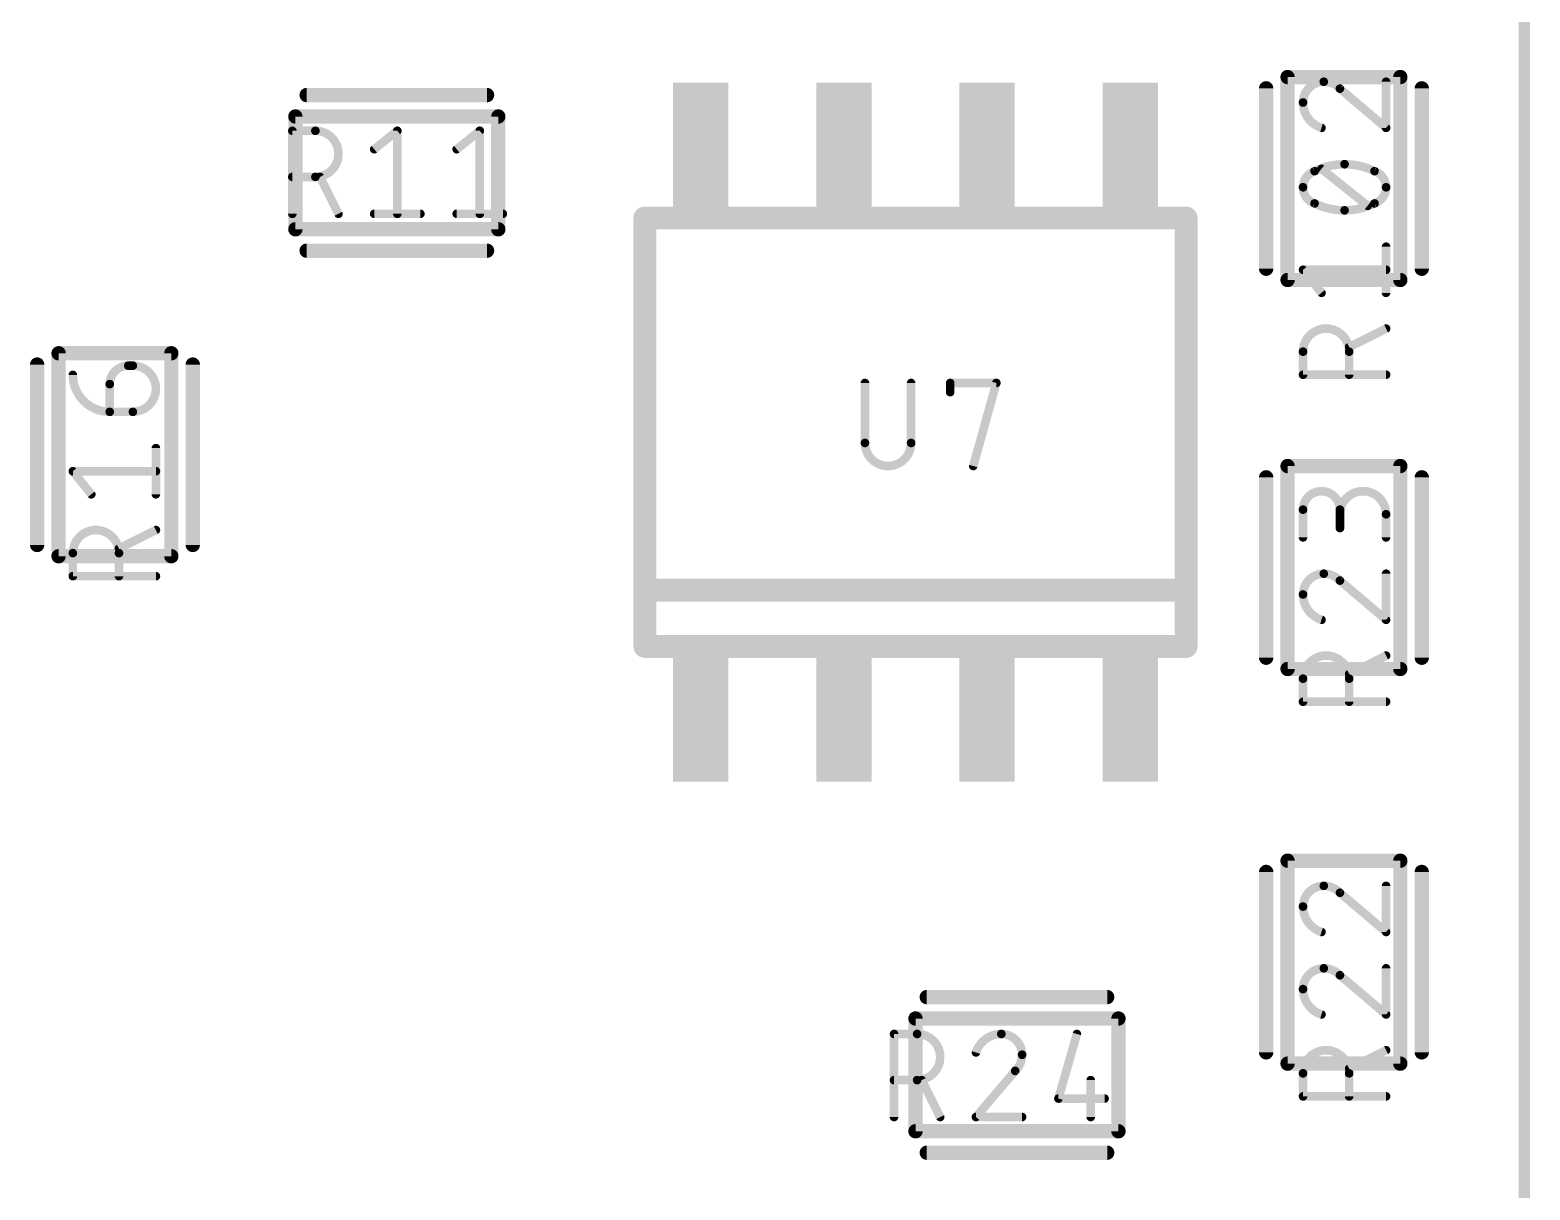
# Model space of a CAD drawing. Extents: x 0 to 107, y -11 to 54.
# Drawn here: x 93.25 to 106.55, y 8.48 to 18.77 of the extents above; entities that cross this region are included whole.
import ezdxf

# ---------------------------------------------------------------- set-up
doc = ezdxf.new("R2010")
doc.units = 0
for name, color, linetype in [('117', 253, 'CONTINUOUS'), ('21', 253, 'CONTINUOUS'), ('51', 253, 'CONTINUOUS')]:
    doc.layers.add(name, color=color, linetype=linetype)

# ---------------------------------------------------------------- blocks, each defined once
blk = doc.blocks.new('RECT')
blk.add_solid([(-0.5, -0.5), (0.5, -0.5), (-0.5, 0.5), (0.5, 0.5)])

msp = doc.modelspace()

# ---------------------------------------------------------------- linework, layer by layer
at = {"layer": '117'}
for points, const_width in [([(106.5, -9), (106.5, 52.5)], 0.1), ([(104.8643, 18.247), (105.2736, 17.8992)], 0.0762), ([(105.2736, 17.8992), (105.2736, 18.3084)], 0.0762), ([(95.5731, 17.137), (95.5731, 17.8736)], 0.0762), ([(95.5731, 17.8736), (95.7777, 17.8736)], 0.0762), ([(96.2995, 17.7099), (96.5041, 17.8736)], 0.0762), ([(96.5041, 17.8736), (96.5041, 17.137)], 0.0762), ([(97.0311, 17.7099), (97.2357, 17.8736)], 0.0762), ([(97.2357, 17.8736), (97.2357, 17.137)], 0.0762), ([(105.1099, 17.2086), (104.7006, 17.5359)], 0.0762), ([(95.7777, 17.4643), (95.5731, 17.4643)], 0.0762), ([(95.9824, 17.137), (95.8187, 17.4643)], 0.0762), ([(96.2995, 17.137), (96.7088, 17.137)], 0.0762), ([(97.0311, 17.137), (97.4403, 17.137)], 0.0762), ([(105.2736, 16.4361), (105.2736, 16.8453)], 0.0762), ([(104.7006, 16.4361), (104.537, 16.6407)], 0.0762), ([(104.537, 16.6407), (105.2736, 16.6407)], 0.0762), ([(105.2736, 16.1189), (104.9462, 15.9553)], 0.0762), ([(104.537, 15.7097), (104.537, 15.9143)], 0.0762), ([(104.9462, 15.9143), (104.9462, 15.7097)], 0.0762), ([(94.1175, 15.7903), (94.1584, 15.7903)], 0.0762), ([(105.2736, 15.7097), (104.537, 15.7097)], 0.0762), ([(93.9538, 15.3811), (93.9538, 15.6266)], 0.0762), ([(100.6518, 15.6369), (100.6518, 15.1049)], 0.0762), ([(101.061, 15.1049), (101.061, 15.6369)], 0.0762), ([(101.4077, 15.5551), (101.4077, 15.6369)], 0.0762), ([(101.4077, 15.6369), (101.8169, 15.6369)], 0.0762), ([(101.8169, 15.6369), (101.6123, 14.9003)], 0.0762), ([(94.1584, 15.3811), (93.9538, 15.3811)], 0.0762), ([(94.363, 14.6495), (94.363, 15.0588)], 0.0762), ([(93.7901, 14.6495), (93.6264, 14.8541)], 0.0762), ([(93.6264, 14.8541), (94.363, 14.8541)], 0.0762), ([(104.537, 14.2676), (104.537, 14.5132)], 0.0762), ([(104.8643, 14.5132), (104.8643, 14.3495)], 0.0762), ([(105.2736, 14.2676), (105.2736, 14.4723)], 0.0762), ([(94.363, 14.3324), (94.0357, 14.1687)], 0.0762), ([(93.6264, 13.9231), (93.6264, 14.1277)], 0.0762), ([(94.0357, 14.1277), (94.0357, 13.9231)], 0.0762), ([(105.2736, 13.5361), (105.2736, 13.9453)], 0.0762), ([(94.363, 13.9231), (93.6264, 13.9231)], 0.0762), ([(104.8643, 13.884), (105.2736, 13.5361)], 0.0762), ([(105.2736, 13.2189), (104.9462, 13.0553)], 0.0762), ([(104.537, 12.8097), (104.537, 13.0143)], 0.0762), ([(104.9462, 13.0143), (104.9462, 12.8097)], 0.0762), ([(105.2736, 12.8097), (104.537, 12.8097)], 0.0762), ([(105.2736, 10.7676), (105.2736, 11.1769)], 0.0762), ([(104.8643, 11.1155), (105.2736, 10.7676)], 0.0762), ([(104.8643, 10.384), (105.2736, 10.0361)], 0.0762), ([(105.2736, 10.0361), (105.2736, 10.4453)], 0.0762), ([(100.9097, 9.1264), (100.9097, 9.863)], 0.0762), ([(100.9097, 9.863), (101.1143, 9.863)], 0.0762), ([(102.5313, 9.863), (102.3676, 9.2901)], 0.0762), ([(105.2736, 9.7189), (104.9462, 9.5553)], 0.0762), ([(101.1143, 9.4538), (100.9097, 9.4538)], 0.0762), ([(101.3189, 9.1264), (101.1553, 9.4538)], 0.0762), ([(101.984, 9.5357), (101.6361, 9.1264)], 0.0762), ([(102.6541, 9.4538), (102.6541, 9.1264)], 0.0762), ([(104.537, 9.3097), (104.537, 9.5143)], 0.0762), ([(104.9462, 9.5143), (104.9462, 9.3097)], 0.0762), ([(102.3676, 9.2901), (102.7769, 9.2901)], 0.0762), ([(105.2736, 9.3097), (104.537, 9.3097)], 0.0762), ([(101.6361, 9.1264), (102.0453, 9.1264)], 0.0762)]:
    msp.add_lwpolyline(points, dxfattribs=dict(at, const_width=const_width))
for points, const_width in [([(104.7211, 18.3084, 0.4142), (104.537, 18.1242)], 0.0762), ([(104.8643, 18.247, 0.2053), (104.7211, 18.3084)], 0.0762), ([(104.7211, 18.3274, 1), (104.7211, 18.2893)], 0.0381), ([(104.7211, 18.2893, 1), (104.7211, 18.3274)], 0.0381), ([(104.8767, 18.2615, 1), (104.852, 18.2325)], 0.0381), ([(104.8505, 18.2339, 1), (104.8781, 18.2601)], 0.0381), ([(105.2926, 18.3084, 1), (105.2545, 18.3084)], 0.0381), ([(104.537, 18.1242, 0.3252), (104.7006, 17.8992)], 0.0762), ([(104.556, 18.1242, 1), (104.5179, 18.1242)], 0.0381), ([(104.5179, 18.1242, 1), (104.556, 18.1242)], 0.0381), ([(95.5731, 17.8926, 1), (95.5731, 17.8545)], 0.0381), ([(95.5922, 17.8736, 1), (95.5541, 17.8736)], 0.0381), ([(95.7777, 17.4643, 1), (95.7777, 17.8736)], 0.0762), ([(95.7777, 17.8926, 1), (95.7777, 17.8545)], 0.0381), ([(95.7777, 17.8545, 1), (95.7777, 17.8926)], 0.0381), ([(96.5232, 17.8736, 1), (96.4851, 17.8736)], 0.0381), ([(96.516, 17.8587, 1), (96.4922, 17.8884)], 0.0381), ([(97.2547, 17.8736, 1), (97.2166, 17.8736)], 0.0381), ([(97.2476, 17.8587, 1), (97.2238, 17.8884)], 0.0381), ([(104.6948, 17.881, 1), (104.7065, 17.9173)], 0.0381), ([(105.2545, 17.8992, 1), (105.2926, 17.8992)], 0.0381), ([(105.2612, 17.8847, 1), (105.2859, 17.9137)], 0.0381), ([(96.2876, 17.7247, 1), (96.3114, 17.695)], 0.0381), ([(97.0192, 17.7247, 1), (97.043, 17.695)], 0.0381), ([(104.9053, 17.5769, 0.1139), (104.6393, 17.5155)], 0.0762), ([(104.7125, 17.5508, 1), (104.6887, 17.5211)], 0.0381), ([(105.1713, 17.5155, 0.1139), (104.9053, 17.5769)], 0.0762), ([(104.9053, 17.5959, 1), (104.9053, 17.5578)], 0.0381), ([(104.9053, 17.5578, 1), (104.9053, 17.5959)], 0.0381), ([(95.5731, 17.4834, 1), (95.5731, 17.4453)], 0.0381), ([(95.7777, 17.4834, 1), (95.7777, 17.4453)], 0.0381), ([(95.7777, 17.4453, 1), (95.7777, 17.4834)], 0.0381), ([(95.8357, 17.4729, 1), (95.8016, 17.4558)], 0.0381), ([(104.6393, 17.5155, 0.3205), (104.537, 17.3723)], 0.0762), ([(104.6309, 17.5326, 1), (104.6476, 17.4984)], 0.0381), ([(104.6454, 17.4975, 1), (104.6331, 17.5335)], 0.0381), ([(105.2736, 17.3723, 0.3205), (105.1713, 17.5155)], 0.0762), ([(105.1774, 17.5335, 1), (105.1651, 17.4975)], 0.0381), ([(105.1629, 17.4984, 1), (105.1796, 17.5326)], 0.0381), ([(104.537, 17.3723, 0.3205), (104.6393, 17.229)], 0.0762), ([(104.556, 17.3723, 1), (104.5179, 17.3723)], 0.0381), ([(104.5179, 17.3723, 1), (104.556, 17.3723)], 0.0381), ([(105.1713, 17.229, 0.3204), (105.2736, 17.3723)], 0.0762), ([(105.2926, 17.3723, 1), (105.2545, 17.3723)], 0.0381), ([(105.2545, 17.3723, 1), (105.2926, 17.3723)], 0.0381), ([(95.9653, 17.1284, 1), (95.9994, 17.1455)], 0.0381), ([(96.2995, 17.156, 1), (96.2995, 17.1179)], 0.0381), ([(96.7088, 17.1179, 1), (96.7088, 17.156)], 0.0381), ([(97.0311, 17.156, 1), (97.0311, 17.1179)], 0.0381), ([(97.4403, 17.1179, 1), (97.4403, 17.156)], 0.0381), ([(104.6393, 17.229, 0.1139), (104.9053, 17.1676)], 0.0762), ([(104.6476, 17.2461, 1), (104.6309, 17.2119)], 0.0381), ([(104.6331, 17.211, 1), (104.6454, 17.247)], 0.0381), ([(104.9053, 17.1676, 0.1139), (105.1713, 17.229)], 0.0762), ([(104.9053, 17.1867, 1), (104.9053, 17.1486)], 0.0381), ([(104.9053, 17.1486, 1), (104.9053, 17.1867)], 0.0381), ([(105.098, 17.1937, 1), (105.1218, 17.2234)], 0.0381), ([(105.1651, 17.247, 1), (105.1774, 17.211)], 0.0381), ([(105.1796, 17.2119, 1), (105.1629, 17.2461)], 0.0381), ([(95.5541, 17.137, 1), (95.5922, 17.137)], 0.0381), ([(96.4851, 17.137, 1), (96.5232, 17.137)], 0.0381), ([(97.2166, 17.137, 1), (97.2547, 17.137)], 0.0381), ([(105.2926, 16.8453, 1), (105.2545, 16.8453)], 0.0381), ([(104.537, 16.6598, 1), (104.537, 16.6217)], 0.0381), ([(104.5518, 16.6526, 1), (104.5221, 16.6288)], 0.0381), ([(105.2736, 16.6217, 1), (105.2736, 16.6598)], 0.0381), ([(104.6858, 16.4242, 1), (104.7155, 16.448)], 0.0381), ([(105.2545, 16.4361, 1), (105.2926, 16.4361)], 0.0381), ([(104.9462, 15.9143, 1), (104.537, 15.9143)], 0.0762), ([(105.2821, 16.1019, 1), (105.265, 16.136)], 0.0381), ([(104.9377, 15.9723, 1), (104.9547, 15.9382)], 0.0381), ([(104.556, 15.9143, 1), (104.5179, 15.9143)], 0.0381), ([(104.5179, 15.9143, 1), (104.556, 15.9143)], 0.0381), ([(104.9652, 15.9143, 1), (104.9271, 15.9143)], 0.0381), ([(104.9271, 15.9143, 1), (104.9652, 15.9143)], 0.0381), ([(93.6264, 15.7084, 0.4142), (93.9538, 15.3811)], 0.0762), ([(93.6455, 15.7084, 1), (93.6074, 15.7084)], 0.0381), ([(94.1175, 15.7903, 0.4142), (93.9538, 15.6266)], 0.0762), ([(94.1175, 15.8093, 1), (94.1175, 15.7712)], 0.0381), ([(94.1175, 15.7712, 1), (94.1175, 15.8093)], 0.0381), ([(94.1584, 15.3811, 1), (94.1584, 15.7903)], 0.0762), ([(94.1584, 15.8093, 1), (94.1584, 15.7712)], 0.0381), ([(94.1584, 15.7712, 1), (94.1584, 15.8093)], 0.0381), ([(104.537, 15.7288, 1), (104.537, 15.6907)], 0.0381), ([(104.5179, 15.7097, 1), (104.556, 15.7097)], 0.0381), ([(104.9271, 15.7097, 1), (104.9652, 15.7097)], 0.0381), ([(105.2736, 15.6907, 1), (105.2736, 15.7288)], 0.0381), ([(93.9729, 15.6266, 1), (93.9348, 15.6266)], 0.0381), ([(93.9348, 15.6266, 1), (93.9729, 15.6266)], 0.0381), ([(100.6708, 15.6369, 1), (100.6327, 15.6369)], 0.0381), ([(101.08, 15.6369, 1), (101.0419, 15.6369)], 0.0381), ([(101.4077, 15.656, 1), (101.4077, 15.6179)], 0.0381), ([(101.4267, 15.6369, 1), (101.3886, 15.6369)], 0.0381), ([(101.3886, 15.5551, 1), (101.4267, 15.5551)], 0.0381), ([(101.8353, 15.6318, 1), (101.7985, 15.642)], 0.0381), ([(101.8169, 15.6179, 1), (101.8169, 15.656)], 0.0381), ([(93.9538, 15.4001, 1), (93.9538, 15.362)], 0.0381), ([(93.9348, 15.3811, 1), (93.9729, 15.3811)], 0.0381), ([(93.9538, 15.362, 1), (93.9538, 15.4001)], 0.0381), ([(94.1584, 15.4001, 1), (94.1584, 15.362)], 0.0381), ([(94.1584, 15.362, 1), (94.1584, 15.4001)], 0.0381), ([(94.3821, 15.0588, 1), (94.344, 15.0588)], 0.0381), ([(100.6518, 15.1049, 1), (101.061, 15.1049)], 0.0762), ([(100.6708, 15.1049, 1), (100.6327, 15.1049)], 0.0381), ([(100.6327, 15.1049, 1), (100.6708, 15.1049)], 0.0381), ([(101.08, 15.1049, 1), (101.0419, 15.1049)], 0.0381), ([(101.0419, 15.1049, 1), (101.08, 15.1049)], 0.0381), ([(101.5939, 14.9054, 1), (101.6306, 14.8952)], 0.0381), ([(93.6264, 14.8732, 1), (93.6264, 14.8351)], 0.0381), ([(93.6413, 14.866, 1), (93.6116, 14.8422)], 0.0381), ([(94.363, 14.8351, 1), (94.363, 14.8732)], 0.0381), ([(93.7753, 14.6376, 1), (93.805, 14.6614)], 0.0381), ([(94.344, 14.6495, 1), (94.3821, 14.6495)], 0.0381), ([(104.8643, 14.5132, 1), (104.537, 14.5132)], 0.0762), ([(105.2736, 14.4723, 1), (104.8643, 14.4723)], 0.0762), ([(104.556, 14.5132, 1), (104.5179, 14.5132)], 0.0381), ([(104.5179, 14.5132, 1), (104.556, 14.5132)], 0.0381), ([(104.8834, 14.5132, 1), (104.8453, 14.5132)], 0.0381), ([(104.8453, 14.5132, 1), (104.8834, 14.5132)], 0.0381), ([(105.2926, 14.4723, 1), (105.2545, 14.4723)], 0.0381), ([(94.0357, 14.1277, 1), (93.6264, 14.1277)], 0.0762), ([(94.3716, 14.3153, 1), (94.3545, 14.3494)], 0.0381), ([(104.8453, 14.4723, 1), (104.8834, 14.4723)], 0.0381), ([(104.8453, 14.3495, 1), (104.8834, 14.3495)], 0.0381), ([(105.2545, 14.4723, 1), (105.2926, 14.4723)], 0.0381), ([(104.5179, 14.2676, 1), (104.556, 14.2676)], 0.0381), ([(105.2545, 14.2676, 1), (105.2926, 14.2676)], 0.0381), ([(93.6455, 14.1277, 1), (93.6074, 14.1277)], 0.0381), ([(93.6074, 14.1277, 1), (93.6455, 14.1277)], 0.0381), ([(94.0271, 14.1857, 1), (94.0442, 14.1516)], 0.0381), ([(94.0547, 14.1277, 1), (94.0166, 14.1277)], 0.0381), ([(94.0166, 14.1277, 1), (94.0547, 14.1277)], 0.0381), ([(104.7211, 13.9453, 0.4142), (104.537, 13.7612)], 0.0762), ([(104.8643, 13.884, 0.2053), (104.7211, 13.9453)], 0.0762), ([(104.7211, 13.9644, 1), (104.7211, 13.9263)], 0.0381), ([(104.7211, 13.9263, 1), (104.7211, 13.9644)], 0.0381), ([(105.2926, 13.9453, 1), (105.2545, 13.9453)], 0.0381), ([(93.6264, 13.9422, 1), (93.6264, 13.9041)], 0.0381), ([(93.6074, 13.9231, 1), (93.6455, 13.9231)], 0.0381), ([(94.0166, 13.9231, 1), (94.0547, 13.9231)], 0.0381), ([(94.363, 13.9041, 1), (94.363, 13.9422)], 0.0381), ([(104.8767, 13.8985, 1), (104.852, 13.8694)], 0.0381), ([(104.8505, 13.8708, 1), (104.8781, 13.8971)], 0.0381), ([(104.537, 13.7612, 0.3252), (104.7006, 13.5361)], 0.0762), ([(104.556, 13.7612, 1), (104.5179, 13.7612)], 0.0381), ([(104.5179, 13.7612, 1), (104.556, 13.7612)], 0.0381), ([(104.6948, 13.518, 1), (104.7065, 13.5542)], 0.0381), ([(105.2612, 13.5216, 1), (105.2859, 13.5506)], 0.0381), ([(105.2545, 13.5361, 1), (105.2926, 13.5361)], 0.0381), ([(104.9462, 13.0143, 1), (104.537, 13.0143)], 0.0762), ([(105.2821, 13.2019, 1), (105.265, 13.236)], 0.0381), ([(104.556, 13.0143, 1), (104.5179, 13.0143)], 0.0381), ([(104.9377, 13.0723, 1), (104.9547, 13.0382)], 0.0381), ([(104.9652, 13.0143, 1), (104.9271, 13.0143)], 0.0381), ([(104.5179, 13.0143, 1), (104.556, 13.0143)], 0.0381), ([(104.9271, 13.0143, 1), (104.9652, 13.0143)], 0.0381), ([(104.537, 12.8288, 1), (104.537, 12.7907)], 0.0381), ([(104.5179, 12.8097, 1), (104.556, 12.8097)], 0.0381), ([(104.9271, 12.8097, 1), (104.9652, 12.8097)], 0.0381), ([(105.2736, 12.7907, 1), (105.2736, 12.8288)], 0.0381), ([(104.7211, 11.1769, 0.4142), (104.537, 10.9927)], 0.0762), ([(104.8643, 11.1155, 0.2053), (104.7211, 11.1769)], 0.0762), ([(104.7211, 11.1959, 1), (104.7211, 11.1578)], 0.0381), ([(104.7211, 11.1578, 1), (104.7211, 11.1959)], 0.0381), ([(105.2926, 11.1769, 1), (105.2545, 11.1769)], 0.0381), ([(104.8767, 11.13, 1), (104.852, 11.101)], 0.0381), ([(104.8505, 11.1023, 1), (104.8781, 11.1286)], 0.0381), ([(104.537, 10.9927, 0.3252), (104.7006, 10.7676)], 0.0762), ([(104.556, 10.9927, 1), (104.5179, 10.9927)], 0.0381), ([(104.5179, 10.9927, 1), (104.556, 10.9927)], 0.0381), ([(104.6948, 10.7495, 1), (104.7065, 10.7858)], 0.0381), ([(105.2545, 10.7676, 1), (105.2926, 10.7676)], 0.0381), ([(105.2612, 10.7531, 1), (105.2859, 10.7822)], 0.0381), ([(104.7211, 10.4453, 0.4142), (104.537, 10.2612)], 0.0762), ([(104.8643, 10.384, 0.2053), (104.7211, 10.4453)], 0.0762), ([(104.7211, 10.4644, 1), (104.7211, 10.4263)], 0.0381), ([(104.7211, 10.4263, 1), (104.7211, 10.4644)], 0.0381), ([(104.8767, 10.3985, 1), (104.852, 10.3694)], 0.0381), ([(104.8505, 10.3708, 1), (104.8781, 10.3971)], 0.0381), ([(105.2926, 10.4453, 1), (105.2545, 10.4453)], 0.0381), ([(104.537, 10.2612, 0.3252), (104.7006, 10.0361)], 0.0762), ([(104.556, 10.2612, 1), (104.5179, 10.2612)], 0.0381), ([(104.5179, 10.2612, 1), (104.556, 10.2612)], 0.0381), ([(104.6948, 10.018, 1), (104.7065, 10.0542)], 0.0381), ([(105.2545, 10.0361, 1), (105.2926, 10.0361)], 0.0381), ([(105.2612, 10.0216, 1), (105.2859, 10.0506)], 0.0381), ([(100.9097, 9.8821, 1), (100.9097, 9.844)], 0.0381), ([(100.9288, 9.863, 1), (100.8907, 9.863)], 0.0381), ([(101.1143, 9.4538, 1), (101.1143, 9.863)], 0.0762), ([(101.1143, 9.8821, 1), (101.1143, 9.844)], 0.0381), ([(101.1143, 9.844, 1), (101.1143, 9.8821)], 0.0381), ([(101.8612, 9.863, 0.3252), (101.6361, 9.6994)], 0.0762), ([(102.0453, 9.6789, 0.4142), (101.8612, 9.863)], 0.0762), ([(101.8612, 9.8821, 1), (101.8612, 9.844)], 0.0381), ([(101.8612, 9.844, 1), (101.8612, 9.8821)], 0.0381), ([(102.5496, 9.8578, 1), (102.513, 9.8683)], 0.0381), ([(101.618, 9.7052, 1), (101.6542, 9.6935)], 0.0381), ([(101.984, 9.5357, 0.2053), (102.0453, 9.6789)], 0.0762), ([(102.0644, 9.6789, 1), (102.0263, 9.6789)], 0.0381), ([(104.9462, 9.5143, 1), (104.537, 9.5143)], 0.0762), ([(105.2821, 9.7019, 1), (105.265, 9.736)], 0.0381), ([(102.0263, 9.6789, 1), (102.0644, 9.6789)], 0.0381), ([(104.9377, 9.5723, 1), (104.9547, 9.5382)], 0.0381), ([(100.9097, 9.4729, 1), (100.9097, 9.4348)], 0.0381), ([(101.1143, 9.4729, 1), (101.1143, 9.4348)], 0.0381), ([(101.1143, 9.4348, 1), (101.1143, 9.4729)], 0.0381), ([(101.1723, 9.4623, 1), (101.1382, 9.4453)], 0.0381), ([(101.9708, 9.5495, 1), (101.9971, 9.5219)], 0.0381), ([(101.9985, 9.5233, 1), (101.9694, 9.548)], 0.0381), ([(102.6731, 9.4538, 1), (102.635, 9.4538)], 0.0381), ([(104.556, 9.5143, 1), (104.5179, 9.5143)], 0.0381), ([(104.5179, 9.5143, 1), (104.556, 9.5143)], 0.0381), ([(104.9652, 9.5143, 1), (104.9271, 9.5143)], 0.0381), ([(104.9271, 9.5143, 1), (104.9652, 9.5143)], 0.0381), ([(102.3676, 9.3092, 1), (102.3676, 9.2711)], 0.0381), ([(102.3493, 9.2954, 1), (102.386, 9.2849)], 0.0381), ([(102.7769, 9.2711, 1), (102.7769, 9.3092)], 0.0381), ([(104.537, 9.3288, 1), (104.537, 9.2907)], 0.0381), ([(104.5179, 9.3097, 1), (104.556, 9.3097)], 0.0381), ([(104.9271, 9.3097, 1), (104.9652, 9.3097)], 0.0381), ([(105.2736, 9.2907, 1), (105.2736, 9.3288)], 0.0381), ([(100.8907, 9.1264, 1), (100.9288, 9.1264)], 0.0381), ([(101.3019, 9.1179, 1), (101.336, 9.135)], 0.0381), ([(101.6361, 9.1455, 1), (101.6361, 9.1074)], 0.0381), ([(101.6216, 9.1388, 1), (101.6506, 9.1141)], 0.0381), ([(102.0453, 9.1074, 1), (102.0453, 9.1455)], 0.0381), ([(102.635, 9.1264, 1), (102.6731, 9.1264)], 0.0381)]:
    msp.add_lwpolyline(points, format="xyb", dxfattribs=dict(at, const_width=const_width))
at = {"layer": '21', "const_width": 0.0635}
for points in [[(95.7, 18.2218, 1), (95.7, 18.1583)], [(97.3, 18.1583, 1), (97.3, 18.2218)], [(104.2418, 18.25, 1), (104.1783, 18.25)], [(105.6218, 18.25, 1), (105.5583, 18.25)], [(95.7, 16.8418, 1), (95.7, 16.7783)], [(97.3, 16.7783, 1), (97.3, 16.8418)], [(104.1783, 16.65, 1), (104.2418, 16.65)], [(105.5583, 16.65, 1), (105.6218, 16.65)], [(93.3418, 15.8, 1), (93.2782, 15.8)], [(94.7218, 15.8, 1), (94.6582, 15.8)], [(104.2418, 14.8, 1), (104.1783, 14.8)], [(105.6218, 14.8, 1), (105.5583, 14.8)], [(93.2782, 14.2, 1), (93.3418, 14.2)], [(94.6582, 14.2, 1), (94.7218, 14.2)], [(104.1783, 13.2, 1), (104.2418, 13.2)], [(105.5583, 13.2, 1), (105.6218, 13.2)], [(104.2418, 11.3, 1), (104.1783, 11.3)], [(105.6218, 11.3, 1), (105.5583, 11.3)], [(101.2, 10.2218, 1), (101.2, 10.1583)], [(102.8, 10.1583, 1), (102.8, 10.2218)], [(104.1783, 9.7, 1), (104.2418, 9.7)], [(105.5583, 9.7, 1), (105.6218, 9.7)], [(101.2, 8.8418, 1), (101.2, 8.7782)], [(102.8, 8.7782, 1), (102.8, 8.8418)]]:
    msp.add_lwpolyline(points, format="xyb", dxfattribs=at)
at = {"layer": '21', "const_width": 0.127}
for points in [[(97.3, 18.19), (95.7, 18.19)], [(104.21, 16.65), (104.21, 18.25)], [(105.59, 16.65), (105.59, 18.25)], [(97.3, 16.81), (95.7, 16.81)], [(93.31, 15.8), (93.31, 14.2)], [(94.69, 15.8), (94.69, 14.2)], [(104.21, 13.2), (104.21, 14.8)], [(105.59, 13.2), (105.59, 14.8)], [(104.21, 9.7), (104.21, 11.3)], [(105.59, 9.7), (105.59, 11.3)], [(101.2, 10.19), (102.8, 10.19)], [(101.2, 8.81), (102.8, 8.81)]]:
    msp.add_lwpolyline(points, dxfattribs=at)
at = {"layer": '51'}
for points, const_width in [([(104.4, 16.55), (104.4, 18.35)], 0.127), ([(104.4, 18.35), (105.4, 18.35)], 0.127), ([(105.4, 16.55), (105.4, 18.35)], 0.127), ([(97.4, 18), (95.6, 18)], 0.127), ([(95.6, 17), (95.6, 18)], 0.127), ([(97.4, 17), (97.4, 18)], 0.127), ([(98.7, 13.8), (98.7, 17.1)], 0.2032), ([(98.7, 17.1), (103.5, 17.1)], 0.2032), ([(103.5, 17.1), (103.5, 13.8)], 0.2032), ([(97.4, 17), (95.6, 17)], 0.127), ([(104.4, 16.55), (105.4, 16.55)], 0.127), ([(93.5, 15.9), (93.5, 14.1)], 0.127), ([(94.5, 15.9), (93.5, 15.9)], 0.127), ([(94.5, 15.9), (94.5, 14.1)], 0.127), ([(104.4, 13.1), (104.4, 14.9)], 0.127), ([(104.4, 14.9), (105.4, 14.9)], 0.127), ([(105.4, 13.1), (105.4, 14.9)], 0.127), ([(94.5, 14.1), (93.5, 14.1)], 0.127), ([(98.7, 13.3), (98.7, 13.8)], 0.2032), ([(103.5, 13.8), (98.7, 13.8)], 0.2032), ([(103.5, 13.8), (103.5, 13.3)], 0.2032), ([(103.5, 13.3), (98.7, 13.3)], 0.2032), ([(104.4, 13.1), (105.4, 13.1)], 0.127), ([(104.4, 9.6), (104.4, 11.4)], 0.127), ([(104.4, 11.4), (105.4, 11.4)], 0.127), ([(105.4, 9.6), (105.4, 11.4)], 0.127), ([(101.1, 10), (102.9, 10)], 0.127), ([(101.1, 10), (101.1, 9)], 0.127), ([(102.9, 10), (102.9, 9)], 0.127), ([(104.4, 9.6), (105.4, 9.6)], 0.127), ([(101.1, 9), (102.9, 9)], 0.127)]:
    msp.add_lwpolyline(points, dxfattribs=dict(at, const_width=const_width))
for points, const_width in [([(104.4, 18.3818, 1), (104.4, 18.3183)], 0.0635), ([(104.4318, 18.35, 1), (104.3683, 18.35)], 0.0635), ([(105.4318, 18.35, 1), (105.3683, 18.35)], 0.0635), ([(105.4, 18.3183, 1), (105.4, 18.3818)], 0.0635), ([(95.6318, 18, 1), (95.5683, 18)], 0.0635), ([(95.6, 18.0317, 1), (95.6, 17.9683)], 0.0635), ([(97.4318, 18, 1), (97.3683, 18)], 0.0635), ([(97.4, 17.9683, 1), (97.4, 18.0317)], 0.0635), ([(98.7508, 17.1, 1), (98.6492, 17.1)], 0.1016), ([(98.7, 17.1508, 1), (98.7, 17.0492)], 0.1016), ([(103.5508, 17.1, 1), (103.4492, 17.1)], 0.1016), ([(103.5, 17.0492, 1), (103.5, 17.1508)], 0.1016), ([(95.6, 17.0317, 1), (95.6, 16.9683)], 0.0635), ([(95.5683, 17, 1), (95.6318, 17)], 0.0635), ([(97.3683, 17, 1), (97.4318, 17)], 0.0635), ([(97.4, 16.9683, 1), (97.4, 17.0317)], 0.0635), ([(104.4, 16.5817, 1), (104.4, 16.5183)], 0.0635), ([(104.3683, 16.55, 1), (104.4318, 16.55)], 0.0635), ([(105.3683, 16.55, 1), (105.4318, 16.55)], 0.0635), ([(105.4, 16.5183, 1), (105.4, 16.5817)], 0.0635), ([(93.5318, 15.9, 1), (93.4682, 15.9)], 0.0635), ([(93.5, 15.9318, 1), (93.5, 15.8682)], 0.0635), ([(94.5318, 15.9, 1), (94.4682, 15.9)], 0.0635), ([(94.5, 15.8682, 1), (94.5, 15.9318)], 0.0635), ([(104.4, 14.9318, 1), (104.4, 14.8682)], 0.0635), ([(104.4318, 14.9, 1), (104.3683, 14.9)], 0.0635), ([(105.4318, 14.9, 1), (105.3683, 14.9)], 0.0635), ([(105.4, 14.8682, 1), (105.4, 14.9318)], 0.0635), ([(93.4682, 14.1, 1), (93.5318, 14.1)], 0.0635), ([(93.5, 14.1318, 1), (93.5, 14.0683)], 0.0635), ([(94.4682, 14.1, 1), (94.5318, 14.1)], 0.0635), ([(94.5, 14.0683, 1), (94.5, 14.1318)], 0.0635), ([(98.7508, 13.8, 1), (98.6492, 13.8)], 0.1016), ([(98.7, 13.8508, 1), (98.7, 13.7492)], 0.1016), ([(98.6492, 13.8, 1), (98.7508, 13.8)], 0.1016), ([(103.5508, 13.8, 1), (103.4492, 13.8)], 0.1016), ([(103.4492, 13.8, 1), (103.5508, 13.8)], 0.1016), ([(103.5, 13.7492, 1), (103.5, 13.8508)], 0.1016), ([(98.7, 13.3508, 1), (98.7, 13.2492)], 0.1016), ([(98.6492, 13.3, 1), (98.7508, 13.3)], 0.1016), ([(103.4492, 13.3, 1), (103.5508, 13.3)], 0.1016), ([(103.5, 13.2492, 1), (103.5, 13.3508)], 0.1016), ([(104.4, 13.1318, 1), (104.4, 13.0683)], 0.0635), ([(104.3683, 13.1, 1), (104.4318, 13.1)], 0.0635), ([(105.3683, 13.1, 1), (105.4318, 13.1)], 0.0635), ([(105.4, 13.0683, 1), (105.4, 13.1318)], 0.0635), ([(104.4, 11.4318, 1), (104.4, 11.3682)], 0.0635), ([(104.4318, 11.4, 1), (104.3683, 11.4)], 0.0635), ([(105.4318, 11.4, 1), (105.3683, 11.4)], 0.0635), ([(105.4, 11.3682, 1), (105.4, 11.4318)], 0.0635), ([(101.1, 10.0318, 1), (101.1, 9.9682)], 0.0635), ([(101.1318, 10, 1), (101.0683, 10)], 0.0635), ([(102.9318, 10, 1), (102.8683, 10)], 0.0635), ([(102.9, 9.9682, 1), (102.9, 10.0318)], 0.0635), ([(104.4, 9.6318, 1), (104.4, 9.5682)], 0.0635), ([(104.3683, 9.6, 1), (104.4318, 9.6)], 0.0635), ([(105.3683, 9.6, 1), (105.4318, 9.6)], 0.0635), ([(105.4, 9.5682, 1), (105.4, 9.6318)], 0.0635), ([(101.1, 9.0318, 1), (101.1, 8.9682)], 0.0635), ([(102.9, 8.9682, 1), (102.9, 9.0318)], 0.0635), ([(101.0683, 9, 1), (101.1318, 9)], 0.0635), ([(102.8683, 9, 1), (102.9318, 9)], 0.0635)]:
    msp.add_lwpolyline(points, format="xyb", dxfattribs=dict(at, const_width=const_width))

# ---------------------------------------------------------------- block references
at = {"layer": '51', "xscale": 0.4902, "yscale": 1.1001}
for p in [(99.195, 17.7501), (100.465, 17.7501), (101.735, 17.7501), (103.005, 17.7501), (99.195, 12.65), (100.465, 12.65), (101.735, 12.65), (103.005, 12.65)]:
    msp.add_blockref('RECT', p, dxfattribs=at)

doc.saveas('drawing.dxf')
